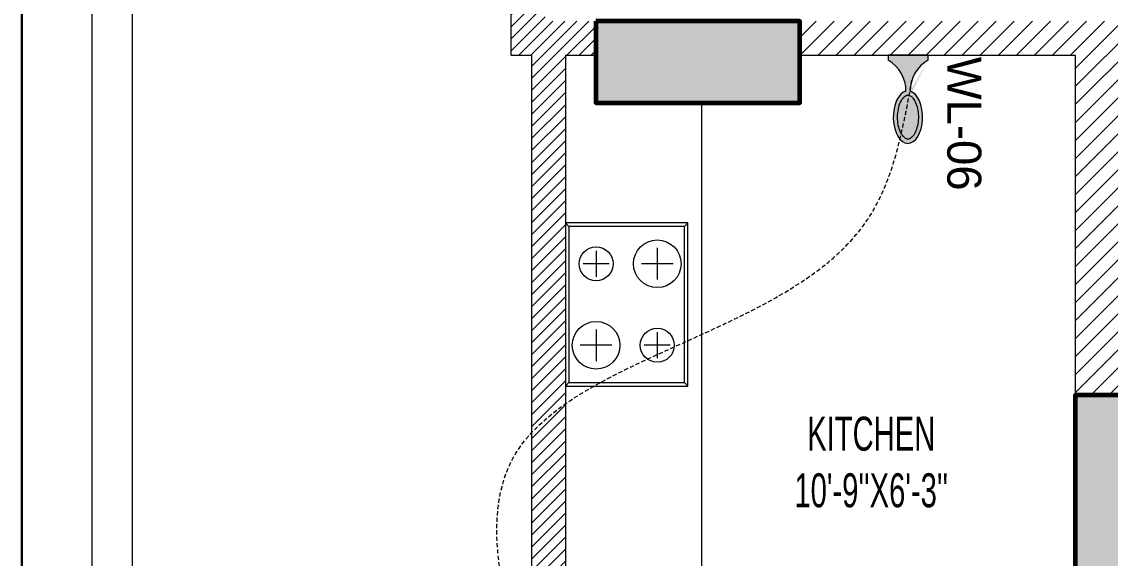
# Model space of a CAD drawing. Header units: inches. Extents: x 109699 to 44449955, y -10987 to 15824140.
# Drawn here: x 197278.9 to 197439, y -3848.5 to -3769.5 of the extents above; entities that cross this region are included whole.
import ezdxf

# ---------------------------------------------------------------- set-up
doc = ezdxf.new("R2010")
doc.units = ezdxf.units.IN
doc.header["$LTSCALE"] = 5
doc.header["$MEASUREMENT"] = 0
doc.linetypes.add('DASHED2', pattern=[0.375, 0.25, -0.125])
doc.layers.get('0').update_dxf_attribs({"color": 123})
for name, color, linetype, lineweight in [('@NORMAL', 7, 'Continuous', 5), ('cloumn', 253, 'Continuous', 60), ('door detail', 203, 'Continuous', 0), ('E-Con-Point', 5, 'DASHED2', 13), ('E-WL-Wall-Light', 232, 'Continuous', 15), ('fixture', 255, 'Continuous', 0), ('ha', 252, 'Continuous', 5), ('HATCH2', 253, 'Continuous', 15), ('WALL-1', 8, 'Continuous', 9)]:
    doc.layers.add(name, color=color, linetype=linetype, lineweight=lineweight)
doc.layers.add('T', color=8, linetype='Continuous')
doc.styles.get("Standard").update_dxf_attribs({"font": 'times.ttf'})
doc.styles.add('style2', font='ARIALN.TTF', dxfattribs={"width": 0.75, "height": 3})

# ---------------------------------------------------------------- blocks, each defined once
blk = doc.blocks.new('zxczxczxcz')
at = {"layer": '@NORMAL'}
for points in [[(177327.5446916085, -15450.10043627545), (175295.1813820154, -15450.10043627545), (175295.1813820154, -14276.83252409846), (177327.5446916085, -14276.83252409846)], [(177319.9075666944, -15442.46331136129), (175302.8185069296, -15442.46331136129), (175302.8185069296, -14284.46964901264), (177319.9075666944, -14284.46964901264)]]:
    blk.add_lwpolyline(points, close=True, dxfattribs=at)
at = {"layer": 'WALL-1', "lineweight": 30}
blk.add_lwpolyline([(177340.9096602083, -15463.46540487523), (175281.8164134157, -15463.46540487523), (175281.8164134157, -14263.46755549865), (177340.9096602083, -14263.46755549865)], close=True, dxfattribs=at)
blk = doc.blocks.new('coloumn-01')
at = {"layer": 'ha'}
h = blk.add_hatch(dxfattribs=at)
h.set_pattern_fill('AR-CONC', color=256, scale=0.5)
h.set_pattern_definition([(49.99999999999999, (0, 0), (3.586300913003767, -0.3137606749129755), [0.375, -4.125]), (355, (0, 0), (-0.693756668065, 3.760960668500059), [0.3, -3.3]), (100.45144446, (0.298858405, -0.02614672), (2.89254423363556, 3.447199954843147), [0.3187009599999999, -3.505710559999999]), (46.18420000000001, (0, 1), (5.336206653357862, -0.8275964039653827), [0.5625, -6.1875]), (96.63563549, (0.444683725, 0.931033465), (4.673309728371142, 4.870593003872752), [0.47805171, -5.258568799999999]), (351.1841639899999, (0, 1), (4.673309725273866, 4.870593001349951), [0.45, -4.950000005]), (21, (0.5, 0.75), (2.984535260592308, -2.013094453326694), [0.375, -4.125]), (326.0000000000001, (0.5, 0.75), (1.216576659607909, 3.625750225234265), [0.3, -3.3]), (71.45144474, (0.74871127, 0.58224213), (4.201111883649856, 1.612655764031769), [0.31870095, -3.50571056]), (37.50000000000001, (0, 0), (0.06079927658645334, 1.664469269156557), [0, -3.26, 0, -3.35, 0, -3.3125]), (7.499999999999999, (0, 0), (1.315347687210743, 1.972058559411801), [0, -1.91, 0, -3.185, 0, -1.2625]), (327.5, (-1.115, 0), (2.669112180862045, -0.1127743586718988), [0, -1.25, 0, -3.9, 0, -5.175]), (317.5, (-1.615, 0), (2.915930846711931, 0.5005249116615886), [0, -1.625, 0, -2.59, 0, -3.675])])
h.paths.add_polyline_path([(32128.44739975178, -2546319.049243456), (32092.44739975178, -2546319.049243456), (32092.44739975178, -2546331.049243456), (32128.44739975178, -2546331.049243456)])
h.paths.add_polyline_path([(32128.44739975189, -2546617.132962178), (32098.44739975189, -2546617.132962178), (32098.44739975189, -2546629.132962178), (32128.44739975189, -2546629.132962178)])
h.paths.add_polyline_path([(31978.51966727065, -2546605.132962178), (31966.51966727065, -2546605.132962178), (31966.51966727065, -2546635.132962178), (31978.51966727065, -2546635.132962178)])
h.paths.add_polyline_path([(31821.20333333506, -2546605.132962178), (31809.20333333506, -2546605.132962178), (31809.20333333506, -2546635.132962178), (31821.20333333506, -2546635.132962178)])
h.paths.add_polyline_path([(31689.20328743063, -2546611.133238418), (31677.20328743063, -2546611.133238418), (31677.20328743063, -2546635.133238418), (31689.20328743063, -2546635.133238418)])
h.paths.add_polyline_path([(31417.20347832461, -2546611.132962178), (31405.20347832461, -2546611.132962178), (31405.20347832461, -2546635.132962178), (31417.20347832461, -2546635.132962178)])
h.paths.add_polyline_path([(31435.20347912709, -2546415.348983645), (31405.20347912709, -2546415.348983645), (31405.20347912709, -2546427.348983645), (31435.20347912709, -2546427.348983645)])
h.paths.add_polyline_path([(31633.74647668525, -2546415.348983645), (31603.74647668525, -2546415.348983645), (31603.74647668525, -2546427.348983645), (31633.74647668525, -2546427.348983645)])
h.paths.add_polyline_path([(31821.20245073218, -2546319.049243455), (31809.20245073218, -2546319.049243455), (31809.20245073218, -2546349.049243455), (31821.20245073218, -2546349.049243455)])
h.paths.add_polyline_path([(31996.51966727068, -2546319.049243455), (31966.51966727068, -2546319.049243455), (31966.51966727068, -2546331.049243455), (31996.51966727068, -2546331.049243455)])
h.paths.add_polyline_path([(31581.74648750067, -2546291.049243452), (31541.74648750067, -2546291.049243452), (31541.74648750067, -2546301.049243452), (31581.74648750067, -2546301.049243452)])
h.paths.add_polyline_path([(31485.74647668505, -2546261.049243452), (31475.74647668505, -2546261.049243452), (31475.74647668505, -2546301.049243452), (31485.74647668505, -2546301.049243452)])
h.paths.add_polyline_path([(31581.74648750064, -2546206.049278549), (31521.74648750064, -2546206.049278549), (31521.74648750064, -2546216.049243455), (31581.74648750064, -2546216.049243455)])
h.paths.add_polyline_path([(31435.20347595899, -2546206.049243455), (31405.20347595899, -2546206.049243455), (31405.20347595899, -2546218.049243455), (31435.20347595899, -2546218.049243455)])
h.paths.add_polyline_path([(31435.20347912709, -2546094.049243455), (31405.20347912709, -2546094.049243455), (31405.20347912709, -2546106.049243455), (31435.20347912709, -2546106.049243455)])
h.paths.add_polyline_path([(31583.74647668522, -2546094.049243455), (31547.74647668522, -2546094.049243455), (31547.74647668522, -2546106.049243455), (31583.74647668522, -2546106.049243455)])
h.paths.add_polyline_path([(31775.41359277777, -2546094.049243455), (31763.41359277777, -2546094.049243455), (31763.41359277777, -2546124.049243455), (31775.41359277777, -2546124.049243455)])
h.paths.add_polyline_path([(32059.80123907101, -2546094.049243455), (32047.80123907101, -2546094.049243455), (32047.80123907101, -2546124.049243455), (32059.80123907101, -2546124.049243455)])
h.paths.add_polyline_path([(32058.06771510976, -2545913.633020405), (32028.06771510976, -2545913.633020405), (32028.06771510976, -2545925.633020405), (32058.06771510976, -2545925.633020405)])
h.paths.add_polyline_path([(32048.06771510973, -2545722.712815279), (32036.06771510973, -2545722.712815279), (32036.06771510973, -2545746.712815279), (32048.06771510973, -2545746.712815279)])
h.paths.add_polyline_path([(31799.41359277774, -2545913.633020405), (31763.41359277774, -2545913.633020405), (31763.41359277774, -2545925.633020405), (31799.41359277774, -2545925.633020405)])
h.paths.add_polyline_path([(31591.53986684192, -2545945.049243456), (31561.31223659915, -2545945.049243456), (31561.31223659915, -2545957.049243456), (31591.53986684192, -2545957.049243456)])
h.paths.add_polyline_path([(31435.20347912709, -2545945.049243456), (31405.20347912709, -2545945.049243456), (31405.20347912709, -2545957.049243456), (31435.20347912709, -2545957.049243456)])
h.paths.add_polyline_path([(31429.2035252499, -2545715.383477275), (31405.2035252499, -2545715.383477275), (31405.2035252499, -2545727.383477275), (31429.2035252499, -2545727.383477275)])
h.paths.add_polyline_path([(31605.53986684192, -2545715.383237123), (31581.53986684192, -2545715.383237123), (31581.53986684192, -2545727.383237123), (31605.53986684192, -2545727.383237123)])
h.paths.add_polyline_path([(31775.41359277774, -2545711.610186095), (31763.41359277774, -2545711.610186095), (31763.41359277774, -2545735.610186095), (31775.41359277774, -2545735.610186095)])
at = {"layer": 'cloumn'}
for points, elevation in [([(31405.20347595899, -2546206.049243455), (31405.20347595899, -2546218.049243455), (31435.20347595899, -2546218.049243455), (31435.20347595899, -2546206.049243455)], -16.69677119971932), ([(31485.74647668505, -2546301.049243452), (31475.74647668505, -2546301.049243452), (31475.74647668505, -2546261.049243452), (31485.74647668505, -2546261.049243452)], -16.70558889981808)]:
    blk.add_lwpolyline(points, close=True, dxfattribs=dict(at, elevation=elevation))
blk = doc.blocks.new('A$C3CDA63C6')
at = {"layer": 'fixture'}
for p, q in [((-1.009373227134347e-05, 18.00000247807452), (0.4999899062677287, 17.50000247807452)), ((-1.009373227134347e-05, 18.00000247807452), (-1.009373227134347e-05, 2.478074520695372e-06)), ((23.99998990626773, 18.00000247807452), (-1.009373227134347e-05, 18.00000247807452)), ((23.49998990626773, 17.50000247807452), (23.99998990626773, 18.00000247807452)), ((23.99998990626773, 2.478074520695372e-06), (23.99998990626773, 18.00000247807452)), ((0.4999899062677287, 17.50000247807452), (0.4999899062677287, 0.5000024780745207)), ((23.49998990626773, 17.50000247807452), (0.4999899062677287, 17.50000247807452)), ((23.49998990626773, 0.5000024780745207), (23.49998990626773, 17.50000247807452)), ((5.999989906267729, 15.82196763532897), (5.999989906267729, 11.17803732082007)), ((17.99998990626773, 15.41201758252623), (17.99998990626773, 11.58798737362281)), ((3.678024749013275, 13.50000247807452), (8.321955063522182, 13.50000247807452)), ((16.08797480181602, 13.50000247807452), (19.91200501071944, 13.50000247807452)), ((5.999989906267729, 6.412017582526232), (5.999989906267729, 2.587987373622809)), ((17.99998990626773, 6.821967635328974), (17.99998990626773, 2.178037320820067)), ((4.087974801816017, 4.500002478074521), (7.91200501071944, 4.500002478074521)), ((15.67802474901328, 4.500002478074521), (20.32195506352218, 4.500002478074521)), ((0.4999899062677287, 0.5000024780745207), (-1.009373227134347e-05, 2.478074520695372e-06)), ((-1.009373227134347e-05, 2.478074520695372e-06), (23.99998990626773, 2.478074520695372e-06)), ((0.4999899062677287, 0.5000024780745207), (23.49998990626773, 0.5000024780745207)), ((23.49998990626773, 0.5000024780745207), (23.99998990626773, 2.478074520695372e-06))]:
    blk.add_line(p, q, dxfattribs=at)
for centre, radius in [((5.999989906267729, 13.50000247807452), 3.5), ((17.99998990626773, 13.50000247807452), 2.5), ((5.999989906267729, 4.500002478074521), 2.5), ((17.99998990626773, 4.500002478074521), 3.5)]:
    blk.add_circle(centre, radius, dxfattribs=at)
blk = doc.blocks.new('E-W-LIGHT')
at = {"linetype": 'ByBlock', "ltscale": 0.5}
h = blk.add_hatch(color=256, dxfattribs=at)
h.dxf.hatch_style = 1
h.set_gradient(color1=(255, 255, 255), color2=(255, 255, 0), name='CYLINDER')
edge = h.paths.add_edge_path()
edge.add_spline(control_points=[(-96.71110423948552, 1.235367220396483), (-96.8976251288622, 1.235367220396483), (-97.08530367817384, 1.204590695443009), (-97.49532330615068, 1.060408411101338), (-97.71769888777162, 0.9452617532663472), (-98.18859363857634, 0.6007580769133996), (-98.4360601757027, 0.3712016227401077), (-98.9274233233457, -0.2076466389563343), (-99.17095937526851, -0.5565722783421756), (-99.79256403547286, -1.649000525487912), (-100.1403411294208, -2.496475964584042), (-100.6655547252501, -4.389078901701514), (-100.8435119435345, -5.433326140728264), (-100.996858843053, -7.577941591604359), (-100.9723680002039, -8.677864733885961), (-100.7253955626443, -10.7881619923927), (-100.5027117058065, -11.79805679996582), (-99.90205506231798, -13.59089832466863), (-99.52349327352754, -14.37265162368595), (-98.79708591162027, -15.46144462183512), (-98.46289770719719, -15.83531695936959), (-97.82402795464219, -16.37320808014224), (-97.52292902289115, -16.53708124557815), (-97.0332651008719, -16.69867335386745), (-96.83300356165012, -16.72444707740215), (-96.42760539585558, -16.70413243760904), (-96.21918910161975, -16.65733367471884), (-95.75858057275782, -16.45705756399432), (-95.50712660475898, -16.30138572900886), (-94.98330090317799, -15.85001415615693), (-94.71221849052682, -15.55449414506236), (-94.18744122004225, -14.82684639582039), (-93.93399672563008, -14.39521060388152), (-93.32240182252819, -13.09860869282319), (-93.0057716383552, -12.13470487732181), (-92.57508722519842, -10.03980369670334), (-92.46055768618565, -8.90959698224412), (-92.45565766659526, -6.646794607945969), (-92.56528275998282, -5.514732191470296), (-92.98715107886524, -3.412587944823316), (-93.29985699109132, -2.443281268231641), (-93.99092435031811, -0.9549615958549695), (-94.34810290115182, -0.3877643056552464), (-95.07582621573985, 0.4836147841888085), (-95.44374809115733, 0.7854262440646148), (-96.01798165069457, 1.105607693885873), (-96.24029005175481, 1.180327462172805), (-96.53763867025813, 1.228459302029147), (-96.62438560181026, 1.235367220396483), (-96.71110423948552, 1.235367220396483)], knot_values=[0, 0, 0, 0, 0.194197829587449, 0.194197829587449, 0.388395659174898, 0.388395659174898, 0.582593488762347, 0.582593488762347, 0.776791318349796, 0.776791318349796, 1.110216687407361, 1.110216687407361, 1.443642056464925, 1.443642056464925, 1.77706742552249, 1.77706742552249, 2.110492794580054, 2.110492794580054, 2.443918163637619, 2.443918163637619, 2.701496175378678, 2.701496175378678, 2.959074187119738, 2.959074187119738, 3.169612053741, 3.169612053741, 3.380149920362263, 3.380149920362263, 3.590687786983526, 3.590687786983526, 3.801225653604789, 3.801225653604789, 4.011763520226051, 4.011763520226051, 4.360140390670959, 4.360140390670959, 4.708517261115867, 4.708517261115867, 5.056894131560775, 5.056894131560775, 5.405271002005684, 5.405271002005684, 5.69307956715584, 5.69307956715584, 5.980888132305996, 5.980888132305996, 6.192897451070847, 6.192897451070847, 6.283185307179586, 6.283185307179586, 6.283185307179586, 6.283185307179586], degree=3, periodic=0)
at = {"layer": 'E-WL-Wall-Light', "linetype": 'ByBlock', "ltscale": 0.5}
h = blk.add_hatch(color=256, dxfattribs=at)
h.dxf.hatch_style = 1
edge = h.paths.add_edge_path()
edge.add_ellipse((-96.71110423948552, -7.740473765769313), major_axis=(0, 10.71660606041263), ratio=0.559300439547623, start_angle=187.7376784571124, end_angle=531.0374031504149)
edge.add_arc((-112.001170541625, -18.46997501720373), 14.35701343791298, -60.53601194170483, 0.5736542653427819, ccw=False)
edge.add_line((-104.9392941575301, -30.97012448799713), (-104.939294157532, -33.06572841662167))
edge.add_line((-104.939294157532, -33.06572841662167), (-88.60969415754215, -33.06572841666017))
edge.add_line((-88.60969415754215, -33.06572841666017), (-88.60969415754002, -30.97012448799946))
edge.add_arc((-81.54781777344922, -18.46997501720374), 14.35701343791298, 179.559619270027, 240.5360119417236, ccw=False)
edge = h.paths.add_edge_path(flags=16)
edge.add_spline(control_points=[(-96.71110423948552, 1.235367220396483), (-96.8976251288622, 1.235367220396483), (-97.08530367817384, 1.204590695443009), (-97.49532330615068, 1.060408411101338), (-97.71769888777162, 0.9452617532663472), (-98.18859363857634, 0.6007580769133996), (-98.4360601757027, 0.3712016227401077), (-98.9274233233457, -0.2076466389563343), (-99.17095937526851, -0.5565722783421756), (-99.79256403547286, -1.649000525487912), (-100.1403411294208, -2.496475964584042), (-100.6655547252501, -4.389078901701514), (-100.8435119435345, -5.433326140728264), (-100.996858843053, -7.577941591604359), (-100.9723680002039, -8.677864733885961), (-100.7253955626443, -10.7881619923927), (-100.5027117058065, -11.79805679996582), (-99.90205506231798, -13.59089832466863), (-99.52349327352754, -14.37265162368595), (-98.79708591162027, -15.46144462183512), (-98.46289770719719, -15.83531695936959), (-97.82402795464219, -16.37320808014224), (-97.52292902289115, -16.53708124557815), (-97.0332651008719, -16.69867335386745), (-96.83300356165012, -16.72444707740215), (-96.42760539585558, -16.70413243760904), (-96.21918910161975, -16.65733367471884), (-95.75858057275782, -16.45705756399432), (-95.50712660475898, -16.30138572900886), (-94.98330090317799, -15.85001415615693), (-94.71221849052682, -15.55449414506236), (-94.18744122004225, -14.82684639582039), (-93.93399672563008, -14.39521060388152), (-93.32240182252819, -13.09860869282319), (-93.0057716383552, -12.13470487732181), (-92.57508722519842, -10.03980369670334), (-92.46055768618565, -8.90959698224412), (-92.45565766659526, -6.646794607945969), (-92.56528275998282, -5.514732191470296), (-92.98715107886524, -3.412587944823316), (-93.29985699109132, -2.443281268231641), (-93.99092435031811, -0.9549615958549695), (-94.34810290115182, -0.3877643056552464), (-95.07582621573985, 0.4836147841888085), (-95.44374809115733, 0.7854262440646148), (-96.01798165069457, 1.105607693885873), (-96.24029005175481, 1.180327462172805), (-96.53763867025813, 1.228459302029147), (-96.62438560181026, 1.235367220396483), (-96.71110423948552, 1.235367220396483)], knot_values=[0, 0, 0, 0, 0.194197829587449, 0.194197829587449, 0.388395659174898, 0.388395659174898, 0.582593488762347, 0.582593488762347, 0.776791318349796, 0.776791318349796, 1.110216687407361, 1.110216687407361, 1.443642056464925, 1.443642056464925, 1.77706742552249, 1.77706742552249, 2.110492794580054, 2.110492794580054, 2.443918163637619, 2.443918163637619, 2.701496175378678, 2.701496175378678, 2.959074187119738, 2.959074187119738, 3.169612053741, 3.169612053741, 3.380149920362263, 3.380149920362263, 3.590687786983526, 3.590687786983526, 3.801225653604789, 3.801225653604789, 4.011763520226051, 4.011763520226051, 4.360140390670959, 4.360140390670959, 4.708517261115867, 4.708517261115867, 5.056894131560775, 5.056894131560775, 5.405271002005684, 5.405271002005684, 5.69307956715584, 5.69307956715584, 5.980888132305996, 5.980888132305996, 6.192897451070847, 6.192897451070847, 6.283185307179586, 6.283185307179586, 6.283185307179586, 6.283185307179586], degree=3, periodic=0)
for p, q in [((-104.9392941575301, -30.97012448799713), (-104.939294157532, -33.06572841662167)), ((-88.60969415754215, -33.06572841666017), (-88.60969415754002, -30.97012448803655)), ((-104.939294157532, -33.06572841662167), (-88.60969415754215, -33.06572841666017))]:
    blk.add_line(p, q)
at = {"linetype": 'ByBlock', "ltscale": 0.5}
for centre, start, end in [((-112.001170541625, -18.46997501720374), 299.4639880582952, 0.5736542653427851), ((-81.54781777344922, -18.46997501720374), 179.4263457346572, 240.5360119417045)]:
    blk.add_arc(centre, 14.35701343791298, start, end, dxfattribs=at)
blk.add_ellipse((-96.71110423948552, -7.740473765769313), major_axis=(0, 10.71660606041263), ratio=0.559300439547623, start_param=3.276640619127039, end_param=9.268351136215248, dxfattribs=at)
blk.add_open_spline([(-96.71110423948552, 1.235367220396483), (-96.8976251288622, 1.235367220396483), (-97.08530367817384, 1.204590695443009), (-97.49532330615068, 1.060408411101338), (-97.71769888777162, 0.9452617532663472), (-98.18859363857634, 0.6007580769133996), (-98.4360601757027, 0.3712016227401077), (-98.9274233233457, -0.2076466389563343), (-99.17095937526851, -0.5565722783421756), (-99.79256403547286, -1.649000525487912), (-100.1403411294208, -2.496475964584042), (-100.6655547252501, -4.389078901701514), (-100.8435119435345, -5.433326140728264), (-100.996858843053, -7.577941591604359), (-100.9723680002039, -8.677864733885961), (-100.7253955626443, -10.7881619923927), (-100.5027117058065, -11.79805679996582), (-99.90205506231798, -13.59089832466863), (-99.52349327352754, -14.37265162368595), (-98.79708591162027, -15.46144462183512), (-98.46289770719719, -15.83531695936959), (-97.82402795464219, -16.37320808014224), (-97.52292902289115, -16.53708124557815), (-97.0332651008719, -16.69867335386745), (-96.83300356165012, -16.72444707740215), (-96.42760539585558, -16.70413243760904), (-96.21918910161975, -16.65733367471884), (-95.75858057275782, -16.45705756399432), (-95.50712660475898, -16.30138572900886), (-94.98330090317799, -15.85001415615693), (-94.71221849052682, -15.55449414506236), (-94.18744122004225, -14.82684639582039), (-93.93399672563008, -14.39521060388152), (-93.32240182252819, -13.09860869282319), (-93.0057716383552, -12.13470487732181), (-92.57508722519842, -10.03980369670334), (-92.46055768618565, -8.90959698224412), (-92.45565766659526, -6.646794607945969), (-92.56528275998282, -5.514732191470296), (-92.98715107886524, -3.412587944823316), (-93.29985699109132, -2.443281268231641), (-93.99092435031811, -0.9549615958549695), (-94.34810290115182, -0.3877643056552464), (-95.07582621573985, 0.4836147841888085), (-95.44374809115733, 0.7854262440646148), (-96.01798165069457, 1.105607693885873), (-96.24029005175481, 1.180327462172805), (-96.53763867025813, 1.228459302029147), (-96.62438560181026, 1.235367220396483), (-96.71110423948552, 1.235367220396483)], degree=3, knots=[0, 0, 0, 0, 0.194197829587449, 0.194197829587449, 0.388395659174898, 0.388395659174898, 0.582593488762347, 0.582593488762347, 0.776791318349796, 0.776791318349796, 1.110216687407361, 1.110216687407361, 1.443642056464925, 1.443642056464925, 1.77706742552249, 1.77706742552249, 2.110492794580054, 2.110492794580054, 2.443918163637619, 2.443918163637619, 2.701496175378678, 2.701496175378678, 2.959074187119738, 2.959074187119738, 3.169612053741, 3.169612053741, 3.380149920362263, 3.380149920362263, 3.590687786983526, 3.590687786983526, 3.801225653604789, 3.801225653604789, 4.011763520226051, 4.011763520226051, 4.360140390670959, 4.360140390670959, 4.708517261115867, 4.708517261115867, 5.056894131560775, 5.056894131560775, 5.405271002005684, 5.405271002005684, 5.69307956715584, 5.69307956715584, 5.980888132305996, 5.980888132305996, 6.192897451070847, 6.192897451070847, 6.283185307179586, 6.283185307179586, 6.283185307179586, 6.283185307179586], dxfattribs=at)

msp = doc.modelspace()

# ---------------------------------------------------------------- hatches: boundary and pattern name
at = {"layer": '@NORMAL'}
h = msp.add_hatch(dxfattribs=at)
h.set_pattern_fill('ANSI31', scale=10, angle=-7.63333123551244e-14, style=0)
h.set_pattern_definition([(44.99999999999989, (144218.2710439025, 2531118.532153907), (-0.8838834764831833, 0.8838834764831855), [])])
h.paths.add_polyline_path([(197363.3561669614, -3769.423784740064), (197355.8991645195, -3769.423784740064), (197355.8991645195, -3743.423710079658), (197350.8991645195, -3743.423710079658), (197350.8991645195, -3774.423784740064), (197353.8991645195, -3774.423784740064), (197353.8991645195, -3855.423784740064), (197358.8991645195, -3855.423784740064), (197358.8991645195, -3774.423784740064), (197363.3561669614, -3774.423784740064)])
at = {"layer": 'HATCH2'}
h = msp.add_hatch(dxfattribs=at)
h.set_pattern_fill('ANSI31', color=256, scale=15, angle=-5.088887490341627e-14)
h.set_pattern_definition([(44.99999999999991, (145572.1984726143, 2531118.532228568), (-1.325825214724775, 1.325825214724778), [])])
h.paths.add_polyline_path([(197443.8991645196, -3779.423710078727), (197479.899175335, -3779.423710078727), (197479.899175335, -3769.423710078727), (197393.3561637933, -3769.423710079192), (197393.3561637933, -3774.423710078727), (197433.8991645195, -3774.423710078727), (197433.8991645194, -3824.423710075933), (197443.8991645194, -3824.423710075933)])

# ---------------------------------------------------------------- linework, layer by layer
at = {"layer": 'door detail'}
msp.add_line((197378.8991645195, -3781.423710079192, 0.2622504407020507), (197378.8991645196, -3903.423710079658, 0.2622504407020507), dxfattribs=at)
at = {"layer": 'E-Con-Point', "ltscale": 0.5}
msp.add_spline([(197356.8658549243, -3876.648706130849), (197351.2029687992, -3833.699004421538), (197403.3881805274, -3798.55092255626), (197409.8507766496, -3778.12046171982, 0.2759286585245668)], degree=3, dxfattribs=at)
at = {"layer": 'WALL-1'}
for p, q in [((197350.8991645195, -3774.423710079658, 0.2336514308019169), (197350.8991645195, -3743.423710079658, 0.2937702426830207)), ((197350.8991645195, -3774.423710079658, 0.2759286585245668), (197353.8991645195, -3774.423710079658, 0.2759286585245668)), ((197353.8991645195, -3774.423710079658, 0.2622504407020507), (197353.8991645195, -3850.423710079658, 0.2622504407020507)), ((197358.8991645195, -3774.423710079658, 0.2759286585245668), (197363.3561669614, -3774.423710079658, 0.2759286585245668)), ((197358.8991645195, -3774.423710079658, 0.2622504407020507), (197358.8991645195, -3855.423710079658, 0.2622504407020507)), ((197393.3561637933, -3774.423710079658, 0.2759286585245668), (197433.8991645195, -3774.423710079658, 0.2759286585245668)), ((197433.8991645195, -3824.423710075933, 0.1622504407020507), (197433.8991645195, -3774.423710079629, 0.1759286585244922))]:
    msp.add_line(p, q, dxfattribs=at)

# ---------------------------------------------------------------- block references
at = {"layer": '@NORMAL'}
msp.add_blockref('coloumn-01', (165958.1526878368, 2542436.625533376, 16.96783934052013), dxfattribs=at)
at = {"layer": 'E-WL-Wall-Light', "xscale": 0.3601041968213394, "yscale": 0.3601041968213394, "zscale": 0.3601041968213394, "rotation": 180}
msp.add_blockref('E-W-LIGHT', (197374.4479735086, -3786.330817653445, 0.2759286585245668), dxfattribs=at)
at = {"layer": 'fixture', "rotation": 270}
msp.add_blockref('A$C3CDA63C6', (197358.8991620415, -3799.122923624205, 0.4622504407020536), dxfattribs=at)
at = {"layer": 'WALL-1', "linetype": 'Continuous', "xscale": 0.7745455872000001, "yscale": 0.7745455872000001, "zscale": 0.7745455872000001, "rotation": 270}
msp.add_blockref('zxczxczxcz', (209256.0658135048, 132789.8010399783), dxfattribs=at)

# ---------------------------------------------------------------- texts
at = {"layer": 'E-WL-Wall-Light', "insert": (197414.9913869624, -3794.35164730364, 0.2759286585245668), "char_height": 5, "width": 24.08470202641911, "attachment_point": 9, "rotation": 269.99999999999994}
msp.add_mtext('{\\fCentury Gothic|b0|i0|c0|p34;WL-06}', dxfattribs=at)
at = {"layer": 'T', "lineweight": 35, "insert": (197403.8722956535, -3841.031727250926, 0.0857903163960998), "char_height": 5, "width": 44.92537410357909, "attachment_point": 8, "style": 'style2'}
msp.add_mtext("KITCHEN\\P10'-9''X6'-3''", dxfattribs=at)

doc.saveas('drawing.dxf')
